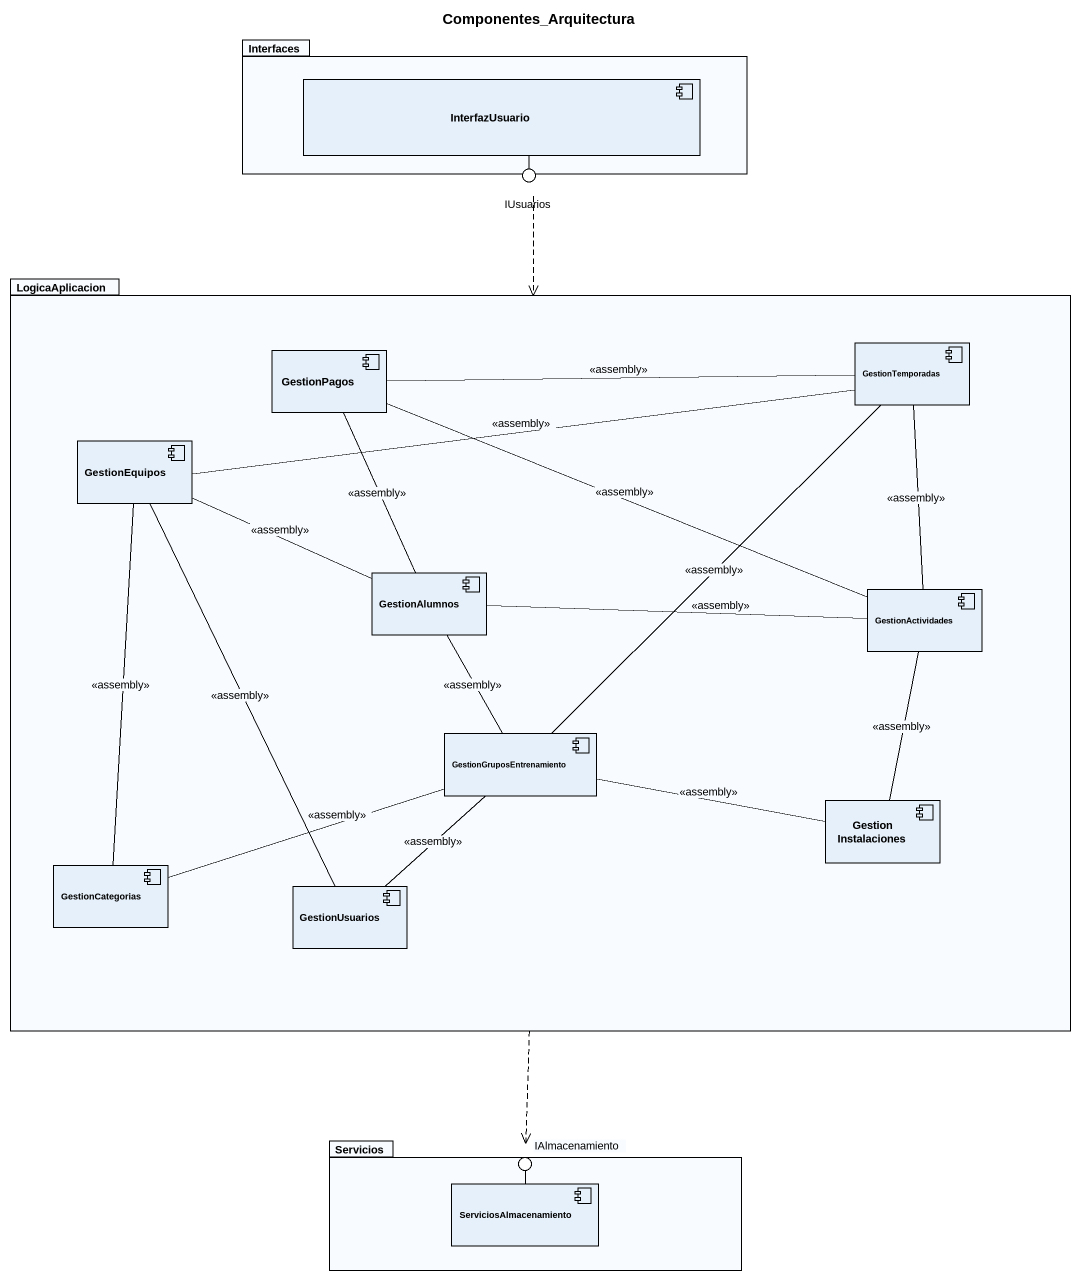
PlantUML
@startuml
title Componentes_Arquitectura
package Interfaces {
  component InterfazUsuario
}
() IUsuarios
package LogicaAplicacion {
  component GestionPagos
  component GestionTemporadas
  component GestionEquipos
  component GestionAlumnos
  component GestionActividades
  component GestionGruposEntrenamiento
  component GestionInstalaciones
  component GestionCategorias
  component GestionUsuarios
}
package Servicios {
  component ServiciosAlmacenamiento
}
() IAlmacenamiento
InterfazUsuario -- IUsuarios
ServiciosAlmacenamiento -up- IAlmacenamiento
IUsuarios ..> LogicaAplicacion
LogicaAplicacion ..> IAlmacenamiento
GestionPagos -right- GestionTemporadas : <<assembly>>
GestionPagos -- GestionAlumnos : <<assembly>>
GestionPagos -right- GestionActividades : <<assembly>>
GestionEquipos -right- GestionTemporadas : <<assembly>>
GestionEquipos -right- GestionAlumnos : <<assembly>>
GestionEquipos -- GestionCategorias : <<assembly>>
GestionEquipos -- GestionUsuarios : <<assembly>>
GestionActividades -up- GestionTemporadas : <<assembly>>
GestionActividades -left- GestionAlumnos : <<assembly>>
GestionActividades -- GestionInstalaciones : <<assembly>>
GestionGruposEntrenamiento -up- GestionTemporadas : <<assembly>>
GestionGruposEntrenamiento -up- GestionAlumnos : <<assembly>>
GestionGruposEntrenamiento -right- GestionInstalaciones : <<assembly>>
GestionGruposEntrenamiento -left- GestionCategorias : <<assembly>>
GestionGruposEntrenamiento -- GestionUsuarios : <<assembly>>
@enduml
